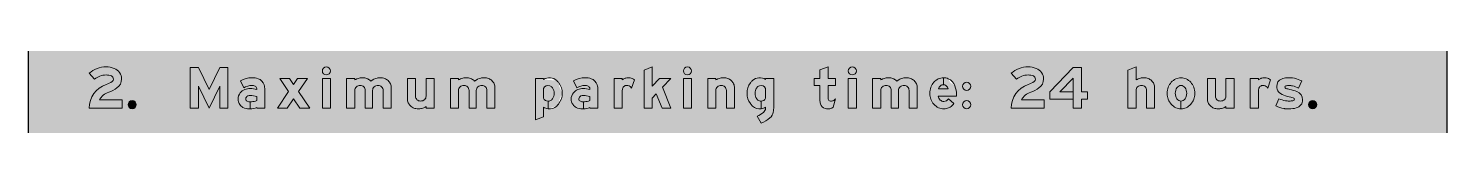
# Model space of a CAD drawing. Header units: millimetres. Extents: x 1969 to 2074, y 2991 to 3097.
# Drawn here: x 1969 to 2074, y 3047.3 to 3052.3 of the extents above; entities that cross this region are included whole.
import ezdxf

# ---------------------------------------------------------------- set-up
doc = ezdxf.new("R2010")
doc.units = ezdxf.units.MM
doc.layers.add('DIM', color=1, linetype='Continuous')
doc.layers.add('L18', color=4, linetype='Continuous')
doc.layers.add('GSCOLORFILL', color=7, linetype='Continuous', lineweight=0)
doc.layers.add('GSOUTLINE', color=7, linetype='Continuous', lineweight=0)
doc.layers.get('GSOUTLINE').off()

# ---------------------------------------------------------------- blocks, each defined once
blk = doc.blocks.new('*U400')
at = {"layer": 'GSCOLORFILL', "true_color": 0xf5f5f5, "transparency": 33554687}
blk.add_hatch(color=7, dxfattribs=at).paths.add_polyline_path([(-950, -1000), (950, -1000, 0.414214), (1050, -900), (1050, 900, 0.414214), (950, 1000), (-950, 1000, 0.414214), (-1050, 900), (-1050, -900, 0.414214)])
at = {"layer": 'GSCOLORFILL', "color": 7, "linetype": 'Continuous', "true_color": 0xf5f5f5, "transparency": 33554687}
blk.add_lwpolyline([(-950, -1000), (950, -1000, 0.414214), (1050, -900), (1050, 900, 0.414214), (950, 1000), (-950, 1000, 0.414214), (-1050, 900), (-1050, -900, 0.414214), (-950, -1000)], format="xyb", close=True, dxfattribs=at).dxf.unprotected_set("ltscale", 0)
blk.add_lwpolyline([(-950, -1000), (950, -1000, 0.414214), (1050, -900), (1050, 900, 0.414214), (950, 1000), (-950, 1000, 0.414214), (-1050, 900), (-1050, -900, 0.414214), (-950, -1000)], format="xyb", close=True, dxfattribs=at).dxf.unprotected_set("ltscale", 0)
blk = doc.blocks.new('*U211')
at = {"layer": 'GSCOLORFILL'}
h = blk.add_hatch(color=0, dxfattribs=at)
edge = h.paths.add_edge_path()
edge.add_arc((103.5, 143.5), 56.2, 0, 68.96724)
edge.add_arc((83.1, 90.3), 113.2, 68.96724, 90)
edge.add_arc((83.1, 75.6), 127.9, 90, 130.49687)
edge.add_line((0, 172.9), (26, 142.4))
edge.add_arc((83.1, 75.6), 87.9, 90, 130.49687, ccw=False)
edge.add_arc((83.1, 90.3), 73.2, 68.96724, 90, ccw=False)
edge.add_arc((103.5, 143.5), 16.2, 0, 68.96724, ccw=False)
edge.add_arc((105.4, 143.5), 14.4, 305.72081, 360, ccw=False)
edge.add_arc((46.1, 225.9), 115.8, 288.70553, 305.72081, ccw=False)
edge.add_arc((122.6, 0), 122.6, 108.70553, 180)
edge.add_line((0, 0), (162, 0))
edge.add_line((162, 0), (162, 40))
edge.add_line((162, 40), (50.3, 40))
edge.add_arc((122.6, 0), 82.6, 108.70553, 151.04452, ccw=False)
edge.add_arc((46.1, 225.9), 155.8, 288.70553, 305.72081)
edge.add_arc((105.4, 143.5), 54.4, 305.72081, 360)
at = {"layer": 'GSCOLORFILL', "color": 0}
blk.add_lwpolyline([(159.8, 143.5, 0.310352), (123.7, 196, 0.092031), (83.1, 203.5, 0.178563), (0, 172.9), (26, 142.4, -0.178563), (83.1, 163.5, -0.092031), (109.4, 158.6, -0.310352), (119.8, 143.5, -0.241368), (113.8, 131.8, -0.07438), (83.3, 116.1, 0.32152), (0, 0), (162, 0), (162, 40), (50.3, 40, -0.186869), (96.1, 78.3, 0.07438), (137.1, 99.3, 0.241368)], format="xyb", close=True, dxfattribs=at)
blk = doc.blocks.new('*U212')
at = {"layer": 'GSCOLORFILL', "linetype": 'Continuous'}
blk.add_hatch(color=0, dxfattribs=at).paths.add_polyline_path([(40, 16.5, 1), (0, 16.5, 1)])
at = {"layer": 'GSCOLORFILL', "color": 0}
blk.add_circle((20, 16.5), 20, dxfattribs=at)
blk = doc.blocks.new('*U210')
at = {"layer": 'GSOUTLINE', "color": 28, "true_color": 0x0a0a0a, "xscale": 0.3, "yscale": 0.3, "zscale": 0.3}
for name, p in [('*U211', (0, 0)), ('*U212', (57.6, 0))]:
    blk.add_blockref(name, p, dxfattribs=at)
blk = doc.blocks.new('*U214')
at = {"layer": 'GSCOLORFILL', "linetype": 'Continuous'}
blk.add_hatch(color=0, dxfattribs=at).paths.add_polyline_path([(0, 0), (40, 0), (40, 108.7), (93, 0), (146, 108.7), (146, 0), (186, 0), (186, 200), (146, 200), (93, 91.3), (40, 200), (0, 200)])
at = {"layer": 'GSCOLORFILL', "color": 0}
blk.add_lwpolyline([(146, 108.7), (146, 0), (186, 0), (186, 200), (146, 200), (93, 91.3), (40, 200), (0, 200), (0, 0), (40, 0), (40, 108.7), (93, 0)], close=True, dxfattribs=at)
blk = doc.blocks.new('*U215')
at = {"layer": 'GSCOLORFILL', "linetype": 'Continuous'}
blk.add_hatch(color=0, dxfattribs=at).paths.add_polyline_path([(92, 95.4), (92, 91.8, 0.081005), (59.9, 97, 0.101474), (32.9, 91.5, 0.119728), (11.2, 75.3, 0.175485), (0, 44.5, 0.162186), (9.2, 16.9, 0.099624), (24.2, 3.4, 0.117828), (55.4, -4, 0.012592), (60.5, -3.9), (60.5, 30.4, -0.096439), (45.5, 33.4, -0.305569), (38, 44.5, -0.010003), (38, 45.2, -0.28816), (48.2, 60.1, -0.111813), (60.8, 62.5, -0.081373), (92, 56.3), (92, 36.9, -0.072039), (66.2, 30.9, -0.035682), (60.5, 30.4), (60.5, -3.9, 0.079312), (92, 2.8), (92, 0), (132, 0), (132, 90.2, 0.071315), (128.5, 115, 0.247093), (99.3, 145.1, 0.07943), (68.8, 150, 0.130157), (12, 135), (28.1, 100.3, -0.140793), (68.8, 112, -0.127608), (83.7, 108.9, -0.284946)])
at = {"layer": 'GSCOLORFILL', "color": 0}
blk.add_lwpolyline([(55.4, -4, 0.012592), (60.5, -3.9), (60.5, 30.4, -0.096439), (45.5, 33.4, -0.305569), (38, 44.5, -0.010003), (38, 45.2, -0.28816), (48.2, 60.1, -0.108492), (60.4, 62.5, -0.082345), (92, 56.3), (92, 36.9, -0.072039), (66.2, 30.9, -0.035682), (60.5, 30.4), (60.5, -3.9, 0.079312), (92, 2.8), (92, 0), (132, 0), (132, 90.2, 0.071315), (128.5, 115, 0.247093), (99.3, 145.1, 0.07943), (68.8, 150, 0.130157), (12, 135), (28.1, 100.3, -0.140793), (68.8, 112, -0.127608), (83.7, 108.9, -0.284946), (92, 95.4), (92, 91.8, 0.081005), (59.9, 97, 0.101474), (32.9, 91.5, 0.119728), (11.2, 75.3, 0.175485), (0, 44.5, 0.162186), (9.2, 16.9, 0.099624), (24.2, 3.4, 0.117828)], format="xyb", close=True, dxfattribs=at)
blk = doc.blocks.new('*U216')
at = {"layer": 'GSCOLORFILL', "linetype": 'Continuous'}
blk.add_hatch(color=0, dxfattribs=at).paths.add_polyline_path([(148.5, 146), (100, 146), (80, 116.8), (60, 146), (11.5, 146), (55.8, 81.4), (0, 0), (48.5, 0), (80, 46), (111.5, 0), (160, 0), (104.2, 81.4)])
at = {"layer": 'GSCOLORFILL', "color": 0}
blk.add_lwpolyline([(148.5, 146), (100, 146), (80, 116.8), (60, 146), (11.5, 146), (55.8, 81.4), (0, 0), (48.5, 0), (80, 46), (111.5, 0), (160, 0), (104.2, 81.4)], close=True, dxfattribs=at)
blk = doc.blocks.new('*U217')
at = {"layer": 'GSCOLORFILL', "linetype": 'Continuous'}
h = blk.add_hatch(color=0, dxfattribs=at)
edge = h.paths.add_edge_path()
edge.add_arc((20, 183.5), 20, 0, 360)
h.paths.add_polyline_path([(0, 0), (40, 0), (40, 146), (0, 146)])
at = {"layer": 'GSCOLORFILL', "color": 0}
blk.add_lwpolyline([(0, 0), (40, 0), (40, 146), (0, 146)], close=True, dxfattribs=at)
blk.add_circle((20, 183.5), 20, dxfattribs=at)
blk = doc.blocks.new('*U218')
at = {"layer": 'GSCOLORFILL', "linetype": 'Continuous'}
h = blk.add_hatch(color=0, dxfattribs=at)
edge = h.paths.add_edge_path()
edge.add_arc((155.7, 87), 24.5, 45.8298, 68.08083, ccw=False)
edge.add_arc((156.1, 87.4), 23.9, 23.09285, 45.8298, ccw=False)
edge.add_arc((156.8, 87.7), 23.2, 0, 23.09285, ccw=False)
edge.add_line((180, 87.7), (180, 0))
edge.add_line((180, 0), (220, 0))
edge.add_line((220, 0), (220, 100.9))
edge.add_arc((174.1, 100.9), 45.9, 0, 23.93172)
edge.add_arc((170.8, 99.4), 49.5, 23.93172, 46.97501)
edge.add_arc((168.7, 97.2), 52.6, 46.97501, 68.86358)
edge.add_arc((167.4, 93.7), 56.3, 68.86358, 90)
edge.add_arc((167.4, 70), 80, 90, 102.60428)
edge.add_arc((166.7, 78), 72, 103.46954, 130.82068)
edge.add_arc((82.8, 99.4), 49.5, 41.97495, 46.97501)
edge.add_arc((80.7, 97.2), 52.6, 46.97501, 68.86358)
edge.add_arc((79.4, 93.7), 56.3, 68.86358, 90)
edge.add_arc((79.4, 70), 80, 90, 102.60428)
edge.add_arc((78.7, 78), 72, 103.46954, 122.49426)
edge.add_line((40, 138.8), (40, 146))
edge.add_line((40, 146), (0, 146))
edge.add_line((0, 146), (0, 0))
edge.add_line((0, 0), (40, 0))
edge.add_line((40, 0), (40, 87.7))
edge.add_arc((60.8, 87.7), 20.8, 154.52827, 180, ccw=False)
edge.add_arc((64, 86.2), 24.4, 131.00763, 154.52827, ccw=False)
edge.add_arc((66.1, 83.8), 27.5, 109.80736, 131.00763, ccw=False)
edge.add_arc((67.4, 80.1), 31.5, 90, 109.80736, ccw=False)
edge.add_arc((67.4, 86.3), 25.3, 68.08083, 90, ccw=False)
edge.add_arc((67.7, 87), 24.5, 45.8298, 68.08083, ccw=False)
edge.add_arc((68.1, 87.4), 23.9, 23.09285, 45.8298, ccw=False)
edge.add_arc((68.8, 87.7), 23.2, 0, 23.09285, ccw=False)
edge.add_line((92, 87.7), (92, 0))
edge.add_line((92, 0), (128, 0))
edge.add_line((128, 0), (128, 87.7))
edge.add_arc((148.8, 87.7), 20.8, 154.52827, 180, ccw=False)
edge.add_arc((152, 86.2), 24.4, 131.00763, 154.52827, ccw=False)
edge.add_arc((154.1, 83.8), 27.5, 109.80736, 131.00763, ccw=False)
edge.add_arc((155.4, 80.1), 31.5, 90, 109.80736, ccw=False)
edge.add_arc((155.4, 86.3), 25.3, 68.08083, 90, ccw=False)
at = {"layer": 'GSCOLORFILL', "color": 0}
blk.add_lwpolyline([(164.9, 109.8, -0.097395), (172.8, 104.6, -0.099535), (178.1, 96.8, -0.101104), (180, 87.7), (180, 0), (220, 0), (220, 100.9, 0.104803), (216.1, 119.5, 0.100886), (204.6, 135.6, 0.095798), (187.7, 146.2, 0.092487), (167.4, 150, 0.055052), (149.9, 148.1, 0.119912), (119.6, 132.5, 0.02182), (116.6, 135.6, 0.095798), (99.7, 146.2, 0.092487), (79.4, 150, 0.055052), (61.9, 148.1, 0.083202), (40, 138.8), (40, 146), (0, 146), (0, 0), (40, 0), (40, 87.7, -0.111601), (42, 96.7, -0.10299), (48, 104.6, -0.092768), (56.8, 109.7, -0.086642), (67.4, 111.6, -0.095933), (76.9, 109.8, -0.097395), (84.8, 104.6, -0.099535), (90.1, 96.8, -0.101104), (92, 87.7), (92, 0), (128, 0), (128, 87.7, -0.111601), (130, 96.7, -0.10299), (136, 104.6, -0.092768), (144.8, 109.7, -0.086642), (155.4, 111.6, -0.095933)], format="xyb", close=True, dxfattribs=at)
blk = doc.blocks.new('*U219')
at = {"layer": 'GSCOLORFILL', "linetype": 'Continuous'}
h = blk.add_hatch(color=0, dxfattribs=at)
edge = h.paths.add_edge_path()
edge.add_line((40, 146), (0, 146))
edge.add_line((0, 146), (0, 45.1))
edge.add_arc((45.9, 45.1), 45.9, 180, 203.93172)
edge.add_arc((49.2, 46.6), 49.5, 203.93172, 226.97501)
edge.add_arc((51.3, 48.8), 52.6, 226.97501, 248.86358)
edge.add_arc((52.6, 52.3), 56.3, 248.86358, 270)
edge.add_arc((52.6, 76), 80, 270, 282.60428)
edge.add_arc((53.3, 68), 72, 283.46954, 302.49426)
edge.add_line((92, 7.2), (92, 0))
edge.add_line((92, 0), (132, 0))
edge.add_line((132, 0), (132, 146))
edge.add_line((132, 146), (92, 146))
edge.add_line((92, 146), (92, 58.3))
edge.add_arc((71.2, 58.3), 20.8, 334.52827, 360, ccw=False)
edge.add_arc((68, 59.8), 24.4, 311.00763, 334.52827, ccw=False)
edge.add_arc((65.9, 62.2), 27.5, 289.80736, 311.00763, ccw=False)
edge.add_arc((64.6, 65.9), 31.5, 270, 289.80736, ccw=False)
edge.add_arc((64.6, 59.7), 25.3, 248.08083, 270, ccw=False)
edge.add_arc((64.3, 59), 24.5, 225.8298, 248.08083, ccw=False)
edge.add_arc((63.9, 58.6), 23.9, 203.09285, 225.8298, ccw=False)
edge.add_arc((63.2, 58.3), 23.2, 180, 203.09285, ccw=False)
edge.add_line((40, 58.3), (40, 146))
at = {"layer": 'GSCOLORFILL', "color": 0}
blk.add_lwpolyline([(40, 146), (0, 146), (0, 45.1, 0.104803), (3.9, 26.5, 0.100886), (15.4, 10.4, 0.095798), (32.3, -0.2, 0.092487), (52.6, -4, 0.055052), (70.1, -2.1, 0.083202), (92, 7.2), (92, 0), (132, 0), (132, 146), (92, 146), (92, 58.3, -0.111601), (90, 49.3, -0.10299), (84, 41.4, -0.092768), (75.2, 36.3, -0.086642), (64.6, 34.4, -0.095933), (55.1, 36.2, -0.097395), (47.2, 41.4, -0.099535), (41.9, 49.2, -0.101104), (40, 58.3)], format="xyb", close=True, dxfattribs=at)
blk = doc.blocks.new('*U220')
at = {"layer": 'GSCOLORFILL', "linetype": 'Continuous'}
h = blk.add_hatch(color=0, dxfattribs=at)
edge = h.paths.add_edge_path()
edge.add_arc((155.7, 87), 24.5, 45.8298, 68.08083, ccw=False)
edge.add_arc((156.1, 87.4), 23.9, 23.09285, 45.8298, ccw=False)
edge.add_arc((156.8, 87.7), 23.2, 0, 23.09285, ccw=False)
edge.add_line((180, 87.7), (180, 0))
edge.add_line((180, 0), (220, 0))
edge.add_line((220, 0), (220, 100.9))
edge.add_arc((174.1, 100.9), 45.9, 0, 23.93172)
edge.add_arc((170.8, 99.4), 49.5, 23.93172, 46.97501)
edge.add_arc((168.7, 97.2), 52.6, 46.97501, 68.86358)
edge.add_arc((167.4, 93.7), 56.3, 68.86358, 90)
edge.add_arc((167.4, 70), 80, 90, 102.60428)
edge.add_arc((166.7, 78), 72, 103.46954, 130.82068)
edge.add_arc((82.8, 99.4), 49.5, 41.97495, 46.97501)
edge.add_arc((80.7, 97.2), 52.6, 46.97501, 68.86358)
edge.add_arc((79.4, 93.7), 56.3, 68.86358, 90)
edge.add_arc((79.4, 70), 80, 90, 102.60428)
edge.add_arc((78.7, 78), 72, 103.46954, 122.49426)
edge.add_line((40, 138.8), (40, 146))
edge.add_line((40, 146), (0, 146))
edge.add_line((0, 146), (0, 0))
edge.add_line((0, 0), (40, 0))
edge.add_line((40, 0), (40, 87.7))
edge.add_arc((60.8, 87.7), 20.8, 154.52827, 180, ccw=False)
edge.add_arc((64, 86.2), 24.4, 131.00763, 154.52827, ccw=False)
edge.add_arc((66.1, 83.8), 27.5, 109.80736, 131.00763, ccw=False)
edge.add_arc((67.4, 80.1), 31.5, 90, 109.80736, ccw=False)
edge.add_arc((67.4, 86.3), 25.3, 68.08083, 90, ccw=False)
edge.add_arc((67.7, 87), 24.5, 45.8298, 68.08083, ccw=False)
edge.add_arc((68.1, 87.4), 23.9, 23.09285, 45.8298, ccw=False)
edge.add_arc((68.8, 87.7), 23.2, 0, 23.09285, ccw=False)
edge.add_line((92, 87.7), (92, 0))
edge.add_line((92, 0), (128, 0))
edge.add_line((128, 0), (128, 87.7))
edge.add_arc((148.8, 87.7), 20.8, 154.52827, 180, ccw=False)
edge.add_arc((152, 86.2), 24.4, 131.00763, 154.52827, ccw=False)
edge.add_arc((154.1, 83.8), 27.5, 109.80736, 131.00763, ccw=False)
edge.add_arc((155.4, 80.1), 31.5, 90, 109.80736, ccw=False)
edge.add_arc((155.4, 86.3), 25.3, 68.08083, 90, ccw=False)
at = {"layer": 'GSCOLORFILL', "color": 0}
blk.add_lwpolyline([(164.9, 109.8, -0.097395), (172.8, 104.6, -0.099535), (178.1, 96.8, -0.101104), (180, 87.7), (180, 0), (220, 0), (220, 100.9, 0.104803), (216.1, 119.5, 0.100886), (204.6, 135.6, 0.095798), (187.7, 146.2, 0.092487), (167.4, 150, 0.055052), (149.9, 148.1, 0.119912), (119.6, 132.5, 0.02182), (116.6, 135.6, 0.095798), (99.7, 146.2, 0.092487), (79.4, 150, 0.055052), (61.9, 148.1, 0.083202), (40, 138.8), (40, 146), (0, 146), (0, 0), (40, 0), (40, 87.7, -0.111601), (42, 96.7, -0.10299), (48, 104.6, -0.092768), (56.8, 109.7, -0.086642), (67.4, 111.6, -0.095933), (76.9, 109.8, -0.097395), (84.8, 104.6, -0.099535), (90.1, 96.8, -0.101104), (92, 87.7), (92, 0), (128, 0), (128, 87.7, -0.111601), (130, 96.7, -0.10299), (136, 104.6, -0.092768), (144.8, 109.7, -0.086642), (155.4, 111.6, -0.095933)], format="xyb", close=True, dxfattribs=at)
blk = doc.blocks.new('*U222')
at = {"layer": 'GSCOLORFILL', "linetype": 'Continuous'}
h = blk.add_hatch(color=0, dxfattribs=at)
edge = h.paths.add_edge_path()
edge.add_arc((45.8, 74.3), 46.2, 358.35381, 393.8535)
edge.add_arc((60.9, 84.5), 28, 33.8535, 69.13243)
edge.add_arc((62.3, 88.2), 24, 69.13243, 158.56804)
edge.add_line((40, 97), (40, 49))
edge.add_arc((62.3, 57.8), 24, 201.43196, 270)
edge.add_line((62.3, 33.8), (62.3, -3.6))
edge.add_arc((69, 48.4), 52.4, 236.36779, 262.69068, ccw=False)
edge.add_line((40, 4.8), (40, -42.8))
edge.add_line((40, -42.8), (0, -57.5))
edge.add_line((0, -57.5), (0, 146))
edge.add_line((0, 146), (40, 146))
edge.add_line((40, 146), (40, 141.2))
edge.add_arc((69, 97.6), 52.4, 46.93633, 123.63221, ccw=False)
edge.add_arc((63.7, 87.6), 63.4, 35.41078, 49.62347, ccw=False)
edge.add_arc((44.5, 73), 87.5, 0, 35.93121, ccw=False)
edge.add_arc((44.5, 73), 87.5, -35.93121, 0, ccw=False)
edge.add_arc((63.7, 58.4), 63.4, 310.37653, 324.58922, ccw=False)
edge.add_arc((69, 48.4), 52.4, 262.70171, 313.06367, ccw=False)
edge.add_line((62.4, -3.6), (62.4, 33.8))
edge.add_arc((62.3, 57.8), 24, 270.02387, 290.86757)
edge.add_arc((60.9, 61.5), 28, 290.86757, 326.1465)
edge.add_arc((45.8, 71.7), 46.2, 326.1465, 361.64619)
at = {"layer": 'GSCOLORFILL', "color": 0}
blk.add_lwpolyline([(92, 73, 0.156147), (84.2, 100.1, 0.155161), (70.9, 110.6, 0.411331), (40, 97), (40, 49, 0.308443), (62.3, 33.8), (62.3, -3.6, -0.115363), (40, 4.8), (40, -42.8), (0, -57.5), (0, 146), (40, 146), (40, 141.2, -0.347728), (104.8, 135.9, -0.062094), (115.4, 124.3, -0.158077), (132, 73, -0.158077), (115.4, 21.7, -0.062094), (104.8, 10.1, -0.223352), (62.4, -3.6), (62.4, 33.8, 0.091199), (70.9, 35.4, 0.155161), (84.2, 45.9, 0.156147)], format="xyb", close=True, dxfattribs=at)
blk = doc.blocks.new('*U223')
at = {"layer": 'GSCOLORFILL', "linetype": 'Continuous'}
blk.add_hatch(color=0, dxfattribs=at).paths.add_polyline_path([(92, 95.4), (92, 91.8, 0.081005), (59.9, 97, 0.101474), (32.9, 91.5, 0.119728), (11.2, 75.3, 0.175485), (0, 44.5, 0.162186), (9.2, 16.9, 0.099624), (24.2, 3.4, 0.117828), (55.4, -4, 0.012592), (60.5, -3.9), (60.5, 30.4, -0.096439), (45.5, 33.4, -0.305569), (38, 44.5, -0.010003), (38, 45.2, -0.28816), (48.2, 60.1, -0.111813), (60.8, 62.5, -0.081373), (92, 56.3), (92, 36.9, -0.072039), (66.2, 30.9, -0.035682), (60.5, 30.4), (60.5, -3.9, 0.079312), (92, 2.8), (92, 0), (132, 0), (132, 90.2, 0.071315), (128.5, 115, 0.247093), (99.3, 145.1, 0.07943), (68.8, 150, 0.130157), (12, 135), (28.1, 100.3, -0.140793), (68.8, 112, -0.127608), (83.7, 108.9, -0.284946)])
at = {"layer": 'GSCOLORFILL', "color": 0}
blk.add_lwpolyline([(55.4, -4, 0.012592), (60.5, -3.9), (60.5, 30.4, -0.096439), (45.5, 33.4, -0.305569), (38, 44.5, -0.010003), (38, 45.2, -0.28816), (48.2, 60.1, -0.108492), (60.4, 62.5, -0.082345), (92, 56.3), (92, 36.9, -0.072039), (66.2, 30.9, -0.035682), (60.5, 30.4), (60.5, -3.9, 0.079312), (92, 2.8), (92, 0), (132, 0), (132, 90.2, 0.071315), (128.5, 115, 0.247093), (99.3, 145.1, 0.07943), (68.8, 150, 0.130157), (12, 135), (28.1, 100.3, -0.140793), (68.8, 112, -0.127608), (83.7, 108.9, -0.284946), (92, 95.4), (92, 91.8, 0.081005), (59.9, 97, 0.101474), (32.9, 91.5, 0.119728), (11.2, 75.3, 0.175485), (0, 44.5, 0.162186), (9.2, 16.9, 0.099624), (24.2, 3.4, 0.117828)], format="xyb", close=True, dxfattribs=at)
blk = doc.blocks.new('*U224')
at = {"layer": 'GSCOLORFILL', "linetype": 'Continuous'}
h = blk.add_hatch(color=0, dxfattribs=at)
edge = h.paths.add_edge_path()
edge.add_arc((62.3, 79.7), 32, 79.18247, 93.85563)
edge.add_arc((61.6, 90.3), 21.4, 93.85563, 106.83663)
edge.add_arc((61.2, 91.6), 20, 106.83663, 158.11917)
edge.add_arc((71.7, 87.4), 31.2, 158.11917, 173.08369)
edge.add_arc((124.8, 80.6), 84.8, 172.84729, 179.93563)
edge.add_line((40, 80.7), (40, 0))
edge.add_line((40, 0), (0, 0))
edge.add_line((0, 0), (0, 146))
edge.add_line((0, 146), (40, 146))
edge.add_line((40, 146), (40, 139.5))
edge.add_arc((80.2, 86.2), 66.8, 115.41999, 127.02622, ccw=False)
edge.add_arc((64.4, 119.4), 30, 103.83237, 115.41999, ccw=False)
edge.add_arc((69.6, 98.5), 51.5, 79.69149, 103.83237, ccw=False)
edge.add_arc((70.7, 104.9), 45, 64.95508, 79.69149, ccw=False)
edge.add_arc((66.1, 95.1), 55.9, 52.66944, 64.95508, ccw=False)
edge.add_line((100, 139.5), (86.4, 98.8))
edge.add_arc((63.2, 84.1), 27.5, 32.32746, 79.18247)
at = {"layer": 'GSCOLORFILL', "color": 0}
blk.add_lwpolyline([(68.4, 111.1, 0.064111), (60.2, 111.6, 0.056701), (55.4, 110.7, 0.227573), (42.7, 99.1, 0.065388), (40.7, 91.2, 0.030939), (40, 80.7), (40, 0), (0, 0), (0, 146), (40, 146), (40, 139.5, -0.050685), (51.5, 146.5, -0.050604), (57.2, 148.5, -0.105726), (78.8, 149.2, -0.064388), (89.8, 145.7, -0.053658), (100, 139.5), (86.4, 98.8, 0.20734)], format="xyb", close=True, dxfattribs=at)
blk = doc.blocks.new('*U225')
at = {"layer": 'GSCOLORFILL', "linetype": 'Continuous'}
blk.add_hatch(color=0, dxfattribs=at).paths.add_polyline_path([(90.7, 102.6), (132, 146), (76.8, 146), (40, 107.4), (40, 203.5), (0, 188.1), (0, 0), (40, 0), (40, 49.4), (60.4, 70.8), (88.9, 0), (132, 0)])
at = {"layer": 'GSCOLORFILL', "color": 0}
blk.add_lwpolyline([(90.7, 102.6), (132, 146), (76.8, 146), (40, 107.4), (40, 203.5), (0, 188.1), (0, 0), (40, 0), (40, 49.4), (60.4, 70.8), (88.9, 0), (132, 0)], close=True, dxfattribs=at)
blk = doc.blocks.new('*U226')
at = {"layer": 'GSCOLORFILL', "linetype": 'Continuous'}
h = blk.add_hatch(color=0, dxfattribs=at)
edge = h.paths.add_edge_path()
edge.add_arc((20, 183.5), 20, 0, 360)
h.paths.add_polyline_path([(0, 0), (40, 0), (40, 146), (0, 146)])
at = {"layer": 'GSCOLORFILL', "color": 0}
blk.add_lwpolyline([(0, 0), (40, 0), (40, 146), (0, 146)], close=True, dxfattribs=at)
blk.add_circle((20, 183.5), 20, dxfattribs=at)
blk = doc.blocks.new('*U227')
at = {"layer": 'GSCOLORFILL', "linetype": 'Continuous'}
h = blk.add_hatch(color=0, dxfattribs=at)
edge = h.paths.add_edge_path()
edge.add_line((92, 0), (132, 0))
edge.add_line((132, 0), (132, 100.9))
edge.add_arc((86.1, 100.9), 45.9, 0, 23.93172)
edge.add_arc((82.8, 99.4), 49.5, 23.93172, 46.97501)
edge.add_arc((80.7, 97.2), 52.6, 46.97501, 68.86358)
edge.add_arc((79.4, 93.7), 56.3, 68.86358, 90)
edge.add_arc((79.4, 70), 80, 90, 102.60428)
edge.add_arc((78.7, 78), 72, 103.46954, 122.49426)
edge.add_line((40, 138.8), (40, 146))
edge.add_line((40, 146), (0, 146))
edge.add_line((0, 146), (0, 0))
edge.add_line((0, 0), (40, 0))
edge.add_line((40, 0), (40, 87.7))
edge.add_arc((60.8, 87.7), 20.8, 154.52827, 180, ccw=False)
edge.add_arc((64, 86.2), 24.4, 131.00763, 154.52827, ccw=False)
edge.add_arc((66.1, 83.8), 27.5, 109.80736, 131.00763, ccw=False)
edge.add_arc((67.4, 80.1), 31.5, 90, 109.80736, ccw=False)
edge.add_arc((67.4, 86.3), 25.3, 68.08083, 90, ccw=False)
edge.add_arc((67.7, 87), 24.5, 45.8298, 68.08083, ccw=False)
edge.add_arc((68.1, 87.4), 23.9, 23.09285, 45.8298, ccw=False)
edge.add_arc((68.8, 87.7), 23.2, 0, 23.09285, ccw=False)
edge.add_line((92, 87.7), (92, 0))
at = {"layer": 'GSCOLORFILL', "color": 0}
blk.add_lwpolyline([(92, 0), (132, 0), (132, 100.9, 0.104803), (128.1, 119.5, 0.100886), (116.6, 135.6, 0.095798), (99.7, 146.2, 0.092487), (79.4, 150, 0.055052), (61.9, 148.1, 0.083202), (40, 138.8), (40, 146), (0, 146), (0, 0), (40, 0), (40, 87.7, -0.111601), (42, 96.7, -0.10299), (48, 104.6, -0.092768), (56.8, 109.7, -0.086642), (67.4, 111.6, -0.095933), (76.9, 109.8, -0.097395), (84.8, 104.6, -0.099535), (90.1, 96.8, -0.101104), (92, 87.7)], format="xyb", close=True, dxfattribs=at)
blk = doc.blocks.new('*U228')
at = {"layer": 'GSCOLORFILL', "linetype": 'Continuous'}
h = blk.add_hatch(color=0, dxfattribs=at)
edge = h.paths.add_edge_path()
edge.add_line((92, 97), (92, 49))
edge.add_arc((69.7, 57.8), 24, 270.02387, 338.56804, ccw=False)
edge.add_line((69.7, 33.8), (69.7, -3.6))
edge.add_arc((63, 48.4), 52.4, 277.32035, 303.63221)
edge.add_line((92, 4.8), (92, -0.6))
edge.add_arc((61.6, 2.1), 30.5, 308.93099, 354.92404, ccw=False)
edge.add_arc((-13.7, 95.3), 150.4, 295.31901, 308.93099, ccw=False)
edge.add_line((50.6, -40.6), (69.5, -75))
edge.add_arc((10.2, 71.6), 158.1, 292.02081, 310.50401)
edge.add_arc((80.5, -10.6), 50, 310.50401, 348.77046)
edge.add_arc((2, 5), 130, 348.77046, 360)
edge.add_line((132, 5), (132, 146))
edge.add_line((132, 146), (92, 146))
edge.add_line((92, 146), (92, 141.2))
edge.add_arc((63, 97.6), 52.4, 56.36779, 133.06367)
edge.add_arc((68.3, 87.6), 63.4, 130.37653, 144.58922)
edge.add_arc((87.5, 73), 87.5, 144.06879, 180)
edge.add_arc((87.5, 73), 87.5, 180, 215.93121)
edge.add_arc((68.3, 58.4), 63.4, 215.41078, 229.62347)
edge.add_arc((63, 48.4), 52.4, 226.93633, 277.30932)
edge.add_line((69.7, -3.6), (69.7, 33.8))
edge.add_arc((69.7, 57.8), 24, 249.13243, 270, ccw=False)
edge.add_arc((71.1, 61.5), 28, 213.8535, 249.13243, ccw=False)
edge.add_arc((86.2, 71.7), 46.2, 178.35381, 213.8535, ccw=False)
edge.add_arc((86.2, 74.3), 46.2, 146.1465, 181.64619, ccw=False)
edge.add_arc((71.1, 84.5), 28, 110.86757, 146.1465, ccw=False)
edge.add_arc((69.7, 88.2), 24, 21.43196, 110.86757, ccw=False)
at = {"layer": 'GSCOLORFILL', "color": 0}
blk.add_lwpolyline([(92, 97), (92, 49, -0.308329), (69.7, 33.8), (69.7, -3.6, 0.115314), (92, 4.8), (92, -0.6, -0.203421), (80.8, -21.7, -0.059463), (50.6, -40.6), (69.5, -75, 0.080823), (112.9, -48.6, 0.168538), (129.5, -20.4, 0.049037), (132, 5), (132, 146), (92, 146), (92, 141.2, 0.347728), (27.2, 135.9, 0.062094), (16.6, 124.3, 0.158077), (0, 73, 0.158077), (16.6, 21.7, 0.062094), (27.2, 10.1, 0.223403), (69.7, -3.6), (69.7, 33.8, -0.091304), (61.1, 35.4, -0.155161), (47.8, 45.9, -0.156147), (40, 73, -0.156147), (47.8, 100.1, -0.155161), (61.1, 110.6, -0.411331)], format="xyb", close=True, dxfattribs=at)
blk = doc.blocks.new('*U230')
at = {"layer": 'GSCOLORFILL', "linetype": 'Continuous'}
h = blk.add_hatch(color=0, dxfattribs=at)
edge = h.paths.add_edge_path()
edge.add_line((68, 53), (68, 111.5))
edge.add_line((68, 111.5), (104, 111.5))
edge.add_line((104, 111.5), (104, 146))
edge.add_line((104, 146), (68, 146))
edge.add_line((68, 146), (68, 203.5))
edge.add_line((68, 203.5), (28, 188.3))
edge.add_line((28, 188.3), (28, 146))
edge.add_line((28, 146), (0, 146))
edge.add_line((0, 146), (0, 111.5))
edge.add_line((0, 111.5), (28, 111.5))
edge.add_line((28, 111.5), (28, 40.9))
edge.add_arc((105.6, 40.9), 77.6, 180, 194.89129)
edge.add_arc((62, 29.3), 32.5, 194.89129, 254.41175)
edge.add_arc((68, 50.8), 54.8, 254.41175, 270)
edge.add_arc((68, 74.9), 78.9, 270, 273.67504)
edge.add_arc((71, 28.6), 32.5, 273.67504, 286.39591)
edge.add_arc((66.7, 43.1), 47.6, 286.39591, 304.21998)
edge.add_line((93.5, 3.7), (104, 45.1))
edge.add_arc((77.7, 64.8), 32.8, 305.21886, 323.28769, ccw=False)
edge.add_arc((88, 50.2), 15, 279.69267, 305.21886, ccw=False)
edge.add_arc((79.9, 97.7), 63.2, 270, 279.69267, ccw=False)
edge.add_arc((79.9, 46.5), 12, 227.95839, 270, ccw=False)
edge.add_arc((79.5, 46.1), 11.5, 189.74338, 227.95839, ccw=False)
edge.add_arc((318.4, 53), 250.4, 180, 182.01732, ccw=False)
at = {"layer": 'GSCOLORFILL', "color": 0}
blk.add_lwpolyline([(68, 53), (68, 111.5), (104, 111.5), (104, 146), (68, 146), (68, 203.5), (28, 188.3), (28, 146), (0, 146), (0, 111.5), (28, 111.5), (28, 40.9, 0.065067), (30.6, 21, 0.265708), (53.3, -2, 0.068122), (68, -4, 0.016037), (73.1, -3.8, 0.055562), (80.1, -2.6, 0.077929), (93.5, 3.7), (104, 45.1, -0.079004), (96.6, 37.9, -0.111842), (90.5, 35.4, -0.042318), (79.9, 34.5, -0.185527), (71.8, 37.6, -0.168307), (68.2, 44.2, -0.008802)], format="xyb", close=True, dxfattribs=at)
blk = doc.blocks.new('*U231')
at = {"layer": 'GSCOLORFILL', "linetype": 'Continuous'}
h = blk.add_hatch(color=0, dxfattribs=at)
edge = h.paths.add_edge_path()
edge.add_arc((20, 183.5), 20, 0, 360)
h.paths.add_polyline_path([(0, 0), (40, 0), (40, 146), (0, 146)])
at = {"layer": 'GSCOLORFILL', "color": 0}
blk.add_lwpolyline([(0, 0), (40, 0), (40, 146), (0, 146)], close=True, dxfattribs=at)
blk.add_circle((20, 183.5), 20, dxfattribs=at)
blk = doc.blocks.new('*U232')
at = {"layer": 'GSCOLORFILL', "linetype": 'Continuous'}
h = blk.add_hatch(color=0, dxfattribs=at)
edge = h.paths.add_edge_path()
edge.add_arc((155.7, 87), 24.5, 45.8298, 68.08083, ccw=False)
edge.add_arc((156.1, 87.4), 23.9, 23.09285, 45.8298, ccw=False)
edge.add_arc((156.8, 87.7), 23.2, 0, 23.09285, ccw=False)
edge.add_line((180, 87.7), (180, 0))
edge.add_line((180, 0), (220, 0))
edge.add_line((220, 0), (220, 100.9))
edge.add_arc((174.1, 100.9), 45.9, 0, 23.93172)
edge.add_arc((170.8, 99.4), 49.5, 23.93172, 46.97501)
edge.add_arc((168.7, 97.2), 52.6, 46.97501, 68.86358)
edge.add_arc((167.4, 93.7), 56.3, 68.86358, 90)
edge.add_arc((167.4, 70), 80, 90, 102.60428)
edge.add_arc((166.7, 78), 72, 103.46954, 130.82068)
edge.add_arc((82.8, 99.4), 49.5, 41.97495, 46.97501)
edge.add_arc((80.7, 97.2), 52.6, 46.97501, 68.86358)
edge.add_arc((79.4, 93.7), 56.3, 68.86358, 90)
edge.add_arc((79.4, 70), 80, 90, 102.60428)
edge.add_arc((78.7, 78), 72, 103.46954, 122.49426)
edge.add_line((40, 138.8), (40, 146))
edge.add_line((40, 146), (0, 146))
edge.add_line((0, 146), (0, 0))
edge.add_line((0, 0), (40, 0))
edge.add_line((40, 0), (40, 87.7))
edge.add_arc((60.8, 87.7), 20.8, 154.52827, 180, ccw=False)
edge.add_arc((64, 86.2), 24.4, 131.00763, 154.52827, ccw=False)
edge.add_arc((66.1, 83.8), 27.5, 109.80736, 131.00763, ccw=False)
edge.add_arc((67.4, 80.1), 31.5, 90, 109.80736, ccw=False)
edge.add_arc((67.4, 86.3), 25.3, 68.08083, 90, ccw=False)
edge.add_arc((67.7, 87), 24.5, 45.8298, 68.08083, ccw=False)
edge.add_arc((68.1, 87.4), 23.9, 23.09285, 45.8298, ccw=False)
edge.add_arc((68.8, 87.7), 23.2, 0, 23.09285, ccw=False)
edge.add_line((92, 87.7), (92, 0))
edge.add_line((92, 0), (128, 0))
edge.add_line((128, 0), (128, 87.7))
edge.add_arc((148.8, 87.7), 20.8, 154.52827, 180, ccw=False)
edge.add_arc((152, 86.2), 24.4, 131.00763, 154.52827, ccw=False)
edge.add_arc((154.1, 83.8), 27.5, 109.80736, 131.00763, ccw=False)
edge.add_arc((155.4, 80.1), 31.5, 90, 109.80736, ccw=False)
edge.add_arc((155.4, 86.3), 25.3, 68.08083, 90, ccw=False)
at = {"layer": 'GSCOLORFILL', "color": 0}
blk.add_lwpolyline([(164.9, 109.8, -0.097395), (172.8, 104.6, -0.099535), (178.1, 96.8, -0.101104), (180, 87.7), (180, 0), (220, 0), (220, 100.9, 0.104803), (216.1, 119.5, 0.100886), (204.6, 135.6, 0.095798), (187.7, 146.2, 0.092487), (167.4, 150, 0.055052), (149.9, 148.1, 0.119912), (119.6, 132.5, 0.02182), (116.6, 135.6, 0.095798), (99.7, 146.2, 0.092487), (79.4, 150, 0.055052), (61.9, 148.1, 0.083202), (40, 138.8), (40, 146), (0, 146), (0, 0), (40, 0), (40, 87.7, -0.111601), (42, 96.7, -0.10299), (48, 104.6, -0.092768), (56.8, 109.7, -0.086642), (67.4, 111.6, -0.095933), (76.9, 109.8, -0.097395), (84.8, 104.6, -0.099535), (90.1, 96.8, -0.101104), (92, 87.7), (92, 0), (128, 0), (128, 87.7, -0.111601), (130, 96.7, -0.10299), (136, 104.6, -0.092768), (144.8, 109.7, -0.086642), (155.4, 111.6, -0.095933)], format="xyb", close=True, dxfattribs=at)
blk = doc.blocks.new('*U233')
at = {"layer": 'GSCOLORFILL', "linetype": 'Continuous'}
h = blk.add_hatch(color=0, dxfattribs=at)
edge = h.paths.add_edge_path()
edge.add_arc((69.5, 58.9), 62.9, 245.35242, 270, ccw=False)
edge.add_arc((72.6, 65.7), 70.4, 222.07381, 245.35242, ccw=False)
edge.add_arc((77.5, 70.1), 77, 200.50212, 222.07381, ccw=False)
edge.add_arc((85.1, 73), 85.1, 180, 200.50212, ccw=False)
edge.add_arc((87.8, 73), 87.8, 160.06947, 180, ccw=False)
edge.add_arc((77.8, 76.6), 77.2, 138.80148, 160.06947, ccw=False)
edge.add_arc((71.5, 82.2), 68.8, 115.32243, 138.80148, ccw=False)
edge.add_arc((67.4, 90.8), 59.2, 90, 115.32243, ccw=False)
edge.add_line((67.4, 150), (67.4, 115.5))
edge.add_arc((67.4, 92.3), 23.2, 90, 129.2086)
edge.add_arc((73.1, 86.3), 31.4, 130.28685, 163.07772)
edge.add_line((43, 95.5), (90.4, 95.5))
edge.add_arc((52.7, 83.2), 39.6, 18.06555, 43.33061)
edge.add_arc((70.6, 100.1), 15, 43.33061, 74.23415)
edge.add_arc((67.4, 88.6), 26.9, 74.23415, 89.97869)
edge.add_line((67.4, 115.5), (67.4, 150))
edge.add_arc((67.4, 90.8), 59.2, 66.24132, 89.99033, ccw=False)
edge.add_arc((65.9, 88.4), 62, 19.99011, 65.84692, ccw=False)
edge.add_arc((2, 65.2), 130, 0, 19.99011, ccw=False)
edge.add_line((132, 65.2), (132, 59.5))
edge.add_line((132, 59.5), (40.7, 59.5))
edge.add_arc((79.2, 67.9), 39.4, 192.44669, 226.28929)
edge.add_arc((69.9, 58.4), 26, 226.54756, 269.23653)
edge.add_arc((67.6, 61), 28.7, 273.89293, 328.28379)
edge.add_line((92, 45.9), (119.4, 21.7))
edge.add_arc((60.7, 67.6), 74.5, 302.59103, 321.92285, ccw=False)
edge.add_arc((71.2, 51.2), 55, 282.47428, 302.59103, ccw=False)
edge.add_arc((69.5, 58.9), 62.9, 270, 282.47428, ccw=False)
at = {"layer": 'GSCOLORFILL', "color": 0}
blk.add_lwpolyline([(69.5, -4, -0.107962), (43.3, 1.7, -0.101923), (20.4, 18.6, -0.094403), (5.4, 43.2, -0.089697), (0, 73, -0.087183), (5.3, 102.9, -0.093066), (19.7, 127.4, -0.102807), (42.1, 144.3, -0.110942), (67.4, 150), (67.4, 115.5, 0.172769), (52.7, 110.3, 0.144062), (43, 95.5), (90.4, 95.5, 0.110688), (81.5, 110.3, 0.135665), (74.7, 114.5, 0.068807), (67.4, 115.5), (67.4, 150, -0.103997), (91.3, 145, -0.202802), (124.2, 109.6, -0.087445), (132, 65.2), (132, 59.5), (40.7, 59.5, 0.148749), (52, 39.5, 0.18845), (69.5, 32.4, 0.241883), (92, 45.9), (119.4, 21.7, -0.084552), (100.8, 4.8, -0.088002), (83.1, -2.5, -0.054483)], format="xyb", close=True, dxfattribs=at)
blk = doc.blocks.new('*U234')
at = {"layer": 'GSCOLORFILL', "linetype": 'Continuous'}
h = blk.add_hatch(color=0, dxfattribs=at)
edge = h.paths.add_edge_path()
edge.add_arc((20, 107.5), 20, 0, 360)
edge = h.paths.add_edge_path()
edge.add_arc((20, 16.5), 20, 0, 360)
at = {"layer": 'GSCOLORFILL', "color": 0}
for centre in [(20, 107.5), (20, 16.5)]:
    blk.add_circle(centre, 20, dxfattribs=at)
blk = doc.blocks.new('*U236')
at = {"layer": 'GSCOLORFILL'}
h = blk.add_hatch(color=0, dxfattribs=at)
edge = h.paths.add_edge_path()
edge.add_arc((103.5, 143.5), 56.2, 0, 68.96724)
edge.add_arc((83.1, 90.3), 113.2, 68.96724, 90)
edge.add_arc((83.1, 75.6), 127.9, 90, 130.49687)
edge.add_line((0, 172.9), (26, 142.4))
edge.add_arc((83.1, 75.6), 87.9, 90, 130.49687, ccw=False)
edge.add_arc((83.1, 90.3), 73.2, 68.96724, 90, ccw=False)
edge.add_arc((103.5, 143.5), 16.2, 0, 68.96724, ccw=False)
edge.add_arc((105.4, 143.5), 14.4, 305.72081, 360, ccw=False)
edge.add_arc((46.1, 225.9), 115.8, 288.70553, 305.72081, ccw=False)
edge.add_arc((122.6, 0), 122.6, 108.70553, 180)
edge.add_line((0, 0), (162, 0))
edge.add_line((162, 0), (162, 40))
edge.add_line((162, 40), (50.3, 40))
edge.add_arc((122.6, 0), 82.6, 108.70553, 151.04452, ccw=False)
edge.add_arc((46.1, 225.9), 155.8, 288.70553, 305.72081)
edge.add_arc((105.4, 143.5), 54.4, 305.72081, 360)
at = {"layer": 'GSCOLORFILL', "color": 0}
blk.add_lwpolyline([(159.8, 143.5, 0.310352), (123.7, 196, 0.092031), (83.1, 203.5, 0.178563), (0, 172.9), (26, 142.4, -0.178563), (83.1, 163.5, -0.092031), (109.4, 158.6, -0.310352), (119.8, 143.5, -0.241368), (113.8, 131.8, -0.07438), (83.3, 116.1, 0.32152), (0, 0), (162, 0), (162, 40), (50.3, 40, -0.186869), (96.1, 78.3, 0.07438), (137.1, 99.3, 0.241368)], format="xyb", close=True, dxfattribs=at)
blk = doc.blocks.new('*U237')
at = {"layer": 'GSCOLORFILL'}
blk.add_hatch(color=0, dxfattribs=at).paths.add_polyline_path([(116.5, 148.5), (116.5, 0), (156.5, 0), (156.5, 44.6), (186, 44.6), (186, 80.6), (156.5, 80.6), (156.5, 200), (116.5, 200), (0, 80.6), (0, 44.6), (116.5, 44.6), (116.5, 80.6), (50.3, 80.6)])
at = {"layer": 'GSCOLORFILL', "color": 0}
blk.add_lwpolyline([(116.5, 148.5), (116.5, 0), (156.5, 0), (156.5, 44.6), (186, 44.6), (186, 80.6), (156.5, 80.6), (156.5, 200), (116.5, 200), (0, 80.6), (0, 44.6), (116.5, 44.6), (116.5, 80.6), (50.3, 80.6)], close=True, dxfattribs=at)
blk = doc.blocks.new('*U239')
at = {"layer": 'GSCOLORFILL', "linetype": 'Continuous'}
h = blk.add_hatch(color=0, dxfattribs=at)
edge = h.paths.add_edge_path()
edge.add_arc((82.8, 99.4), 49.5, 23.93172, 46.97501)
edge.add_arc((80.7, 97.2), 52.6, 46.97501, 68.86358)
edge.add_arc((79.4, 93.7), 56.3, 68.86358, 90)
edge.add_arc((79.4, 70), 80, 90, 102.60428)
edge.add_arc((78.7, 78), 72, 103.46954, 122.49426)
edge.add_line((40, 138.8), (40, 203.5))
edge.add_line((40, 203.5), (0, 188.1))
edge.add_line((0, 188.1), (0, 0))
edge.add_line((0, 0), (40, 0))
edge.add_line((40, 0), (40, 87.7))
edge.add_arc((60.8, 87.7), 20.8, 154.52827, 180, ccw=False)
edge.add_arc((64, 86.2), 24.4, 131.00763, 154.52827, ccw=False)
edge.add_arc((66.1, 83.8), 27.5, 109.80736, 131.00763, ccw=False)
edge.add_arc((67.4, 80.1), 31.5, 90, 109.80736, ccw=False)
edge.add_arc((67.4, 86.3), 25.3, 68.08083, 90, ccw=False)
edge.add_arc((67.7, 87), 24.5, 45.8298, 68.08083, ccw=False)
edge.add_arc((68.1, 87.4), 23.9, 23.09285, 45.8298, ccw=False)
edge.add_arc((68.8, 87.7), 23.2, 0, 23.09285, ccw=False)
edge.add_line((92, 87.7), (92, 0))
edge.add_line((92, 0), (132, 0))
edge.add_line((132, 0), (132, 100.9))
edge.add_arc((86.1, 100.9), 45.9, 0, 23.93172)
at = {"layer": 'GSCOLORFILL', "color": 0}
blk.add_lwpolyline([(128.1, 119.5, 0.100886), (116.6, 135.6, 0.095798), (99.7, 146.2, 0.092487), (79.4, 150, 0.055052), (61.9, 148.1, 0.083202), (40, 138.8), (40, 203.5), (0, 188.1), (0, 0), (40, 0), (40, 87.7, -0.111601), (42, 96.7, -0.10299), (48, 104.6, -0.092768), (56.8, 109.7, -0.086642), (67.4, 111.6, -0.095933), (76.9, 109.8, -0.097395), (84.8, 104.6, -0.099535), (90.1, 96.8, -0.101104), (92, 87.7), (92, 0), (132, 0), (132, 100.9, 0.104803)], format="xyb", close=True, dxfattribs=at)
blk = doc.blocks.new('*U240')
at = {"layer": 'GSCOLORFILL', "linetype": 'Continuous'}
h = blk.add_hatch(color=0, dxfattribs=at)
edge = h.paths.add_edge_path()
edge.add_arc((68, 89.7), 60.3, 64.87173, 90, ccw=False)
edge.add_arc((64.2, 81.6), 69.2, 41.44827, 64.87173, ccw=False)
edge.add_arc((58.3, 76.4), 77.1, 20.09247, 41.44827, ccw=False)
edge.add_arc((49, 73), 87, 0, 20.09247, ccw=False)
edge.add_arc((49, 73), 87, 339.90753, 360, ccw=False)
edge.add_arc((58.3, 69.6), 77.1, 318.55173, 339.90753, ccw=False)
edge.add_arc((64.2, 64.4), 69.2, 295.12827, 318.55173, ccw=False)
edge.add_arc((68, 56.3), 60.3, 270.00951, 295.12827, ccw=False)
edge.add_line((68, -4), (68, 34.5))
edge.add_arc((68, 55.2), 20.7, 270.02775, 299.6634)
edge.add_arc((63.1, 63.7), 30.5, 299.6634, 323.97263)
edge.add_arc((55.4, 69.3), 40.1, 323.97263, 343.23527)
edge.add_arc((43.2, 73), 52.8, 343.23527, 360)
edge.add_arc((43.2, 73), 52.8, 360, 376.76473)
edge.add_arc((55.4, 76.7), 40.1, 16.76473, 36.02737)
edge.add_arc((63.1, 82.3), 30.5, 36.02737, 60.3366)
edge.add_arc((68, 90.8), 20.7, 60.3366, 90)
edge.add_arc((68, 90.8), 20.7, 90, 119.6634)
edge.add_arc((72.9, 82.3), 30.5, 119.6634, 143.97263)
edge.add_arc((80.6, 76.7), 40.1, 143.97263, 163.23527)
edge.add_arc((92.8, 73), 52.8, 163.23527, 180)
edge.add_arc((92.8, 73), 52.8, 180, 196.76473)
edge.add_arc((80.6, 69.3), 40.1, 196.76473, 216.02737)
edge.add_arc((72.9, 63.7), 30.5, 216.02737, 240.3366)
edge.add_arc((68, 55.2), 20.7, 240.3366, 270)
edge.add_line((68, 34.5), (68, -4))
edge.add_arc((68, 56.3), 60.3, 244.87173, 270, ccw=False)
edge.add_arc((71.8, 64.4), 69.2, 221.44827, 244.87173, ccw=False)
edge.add_arc((77.7, 69.6), 77.1, 200.09247, 221.44827, ccw=False)
edge.add_arc((87, 73), 87, 180, 200.09247, ccw=False)
edge.add_arc((87, 73), 87, 159.90753, 180, ccw=False)
edge.add_arc((77.7, 76.4), 77.1, 138.55173, 159.90753, ccw=False)
edge.add_arc((71.8, 81.6), 69.2, 115.12827, 138.55173, ccw=False)
edge.add_arc((68, 89.7), 60.3, 90, 115.12827, ccw=False)
at = {"layer": 'GSCOLORFILL', "color": 0}
blk.add_lwpolyline([(68, 150, -0.110084), (93.6, 144.3, -0.102562), (116.1, 127.4, -0.093453), (130.7, 102.9, -0.087895), (136, 73, -0.087895), (130.7, 43.1, -0.093453), (116.1, 18.6, -0.102562), (93.6, 1.7, -0.110042), (68, -4), (68, 34.5, 0.130036), (78.2, 37.2, 0.106469), (87.8, 45.8, 0.084248), (93.8, 57.8, 0.073281), (96, 73, 0.073281), (93.8, 88.2, 0.084248), (87.8, 100.2, 0.106469), (78.2, 108.8, 0.130159), (68, 111.5, 0.130159), (57.8, 108.8, 0.106469), (48.2, 100.2, 0.084248), (42.2, 88.2, 0.073281), (40, 73, 0.073281), (42.2, 57.8, 0.084248), (48.2, 45.8, 0.106469), (57.8, 37.2, 0.130159), (68, 34.5), (68, -4, -0.110084), (42.4, 1.7, -0.102562), (19.9, 18.6, -0.093453), (5.3, 43.1, -0.087895), (0, 73, -0.087895), (5.3, 102.9, -0.093453), (19.9, 127.4, -0.102562), (42.4, 144.3, -0.110084)], format="xyb", close=True, dxfattribs=at)
blk = doc.blocks.new('*U241')
at = {"layer": 'GSCOLORFILL', "linetype": 'Continuous'}
h = blk.add_hatch(color=0, dxfattribs=at)
edge = h.paths.add_edge_path()
edge.add_line((40, 146), (0, 146))
edge.add_line((0, 146), (0, 45.1))
edge.add_arc((45.9, 45.1), 45.9, 180, 203.93172)
edge.add_arc((49.2, 46.6), 49.5, 203.93172, 226.97501)
edge.add_arc((51.3, 48.8), 52.6, 226.97501, 248.86358)
edge.add_arc((52.6, 52.3), 56.3, 248.86358, 270)
edge.add_arc((52.6, 76), 80, 270, 282.60428)
edge.add_arc((53.3, 68), 72, 283.46954, 302.49426)
edge.add_line((92, 7.2), (92, 0))
edge.add_line((92, 0), (132, 0))
edge.add_line((132, 0), (132, 146))
edge.add_line((132, 146), (92, 146))
edge.add_line((92, 146), (92, 58.3))
edge.add_arc((71.2, 58.3), 20.8, 334.52827, 360, ccw=False)
edge.add_arc((68, 59.8), 24.4, 311.00763, 334.52827, ccw=False)
edge.add_arc((65.9, 62.2), 27.5, 289.80736, 311.00763, ccw=False)
edge.add_arc((64.6, 65.9), 31.5, 270, 289.80736, ccw=False)
edge.add_arc((64.6, 59.7), 25.3, 248.08083, 270, ccw=False)
edge.add_arc((64.3, 59), 24.5, 225.8298, 248.08083, ccw=False)
edge.add_arc((63.9, 58.6), 23.9, 203.09285, 225.8298, ccw=False)
edge.add_arc((63.2, 58.3), 23.2, 180, 203.09285, ccw=False)
edge.add_line((40, 58.3), (40, 146))
at = {"layer": 'GSCOLORFILL', "color": 0}
blk.add_lwpolyline([(40, 146), (0, 146), (0, 45.1, 0.104803), (3.9, 26.5, 0.100886), (15.4, 10.4, 0.095798), (32.3, -0.2, 0.092487), (52.6, -4, 0.055052), (70.1, -2.1, 0.083202), (92, 7.2), (92, 0), (132, 0), (132, 146), (92, 146), (92, 58.3, -0.111601), (90, 49.3, -0.10299), (84, 41.4, -0.092768), (75.2, 36.3, -0.086642), (64.6, 34.4, -0.095933), (55.1, 36.2, -0.097395), (47.2, 41.4, -0.099535), (41.9, 49.2, -0.101104), (40, 58.3)], format="xyb", close=True, dxfattribs=at)
blk = doc.blocks.new('*U242')
at = {"layer": 'GSCOLORFILL', "linetype": 'Continuous'}
h = blk.add_hatch(color=0, dxfattribs=at)
edge = h.paths.add_edge_path()
edge.add_arc((62.3, 79.7), 32, 79.18247, 93.85563)
edge.add_arc((61.6, 90.3), 21.4, 93.85563, 106.83663)
edge.add_arc((61.2, 91.6), 20, 106.83663, 158.11917)
edge.add_arc((71.7, 87.4), 31.2, 158.11917, 173.08369)
edge.add_arc((124.8, 80.6), 84.8, 172.84729, 179.93563)
edge.add_line((40, 80.7), (40, 0))
edge.add_line((40, 0), (0, 0))
edge.add_line((0, 0), (0, 146))
edge.add_line((0, 146), (40, 146))
edge.add_line((40, 146), (40, 139.5))
edge.add_arc((80.2, 86.2), 66.8, 115.41999, 127.02622, ccw=False)
edge.add_arc((64.4, 119.4), 30, 103.83237, 115.41999, ccw=False)
edge.add_arc((69.6, 98.5), 51.5, 79.69149, 103.83237, ccw=False)
edge.add_arc((70.7, 104.9), 45, 64.95508, 79.69149, ccw=False)
edge.add_arc((66.1, 95.1), 55.9, 52.66944, 64.95508, ccw=False)
edge.add_line((100, 139.5), (86.4, 98.8))
edge.add_arc((63.2, 84.1), 27.5, 32.32746, 79.18247)
at = {"layer": 'GSCOLORFILL', "color": 0}
blk.add_lwpolyline([(68.4, 111.1, 0.064111), (60.2, 111.6, 0.056701), (55.4, 110.7, 0.227573), (42.7, 99.1, 0.065388), (40.7, 91.2, 0.030939), (40, 80.7), (40, 0), (0, 0), (0, 146), (40, 146), (40, 139.5, -0.050685), (51.5, 146.5, -0.050604), (57.2, 148.5, -0.105726), (78.8, 149.2, -0.064388), (89.8, 145.7, -0.053658), (100, 139.5), (86.4, 98.8, 0.20734)], format="xyb", close=True, dxfattribs=at)
blk = doc.blocks.new('*U243')
at = {"layer": 'GSCOLORFILL', "linetype": 'Continuous'}
h = blk.add_hatch(color=0, dxfattribs=at)
edge = h.paths.add_edge_path()
edge.add_arc((57, 119.8), 123.5, 242.49619, 261.8695)
edge.add_arc((53.7, 96.5), 100, 261.8695, 265.15197)
edge.add_arc((66.2, 241.6), 245.6, 265.10761, 270)
edge.add_arc((66.2, 132), 136, 270, 284.44353)
edge.add_arc((87.3, 46.3), 47.8, 285.62267, 320.35237)
edge.add_arc((101.2, 35.2), 30, 319.73239, 343.62265)
edge.add_arc((81.8, 40.9), 50.2, 343.62265, 360)
edge.add_arc((89, 40.9), 43, 0, 69.18818)
edge.add_arc((16.1, -138.5), 236.7, 68.11449, 77.23402)
edge.add_arc((94.5, 239.4), 149.4, 252.55271, 259.9162, ccw=False)
edge.add_arc((51.5, 103.7), 7, 180, 255.47478, ccw=False)
edge.add_arc((50.5, 103.7), 6, 102.54265, 180, ccw=False)
edge.add_arc((65.6, 42.1), 69.4, 90, 103.73705, ccw=False)
edge.add_arc((65.6, 45.8), 65.7, 75.32982, 90, ccw=False)
edge.add_arc((61, 2.5), 108.9, 61.96012, 78.74487, ccw=False)
edge.add_line((112.2, 98.7), (127.8, 134.3))
edge.add_arc((64.1, 12.9), 137.1, 62.33222, 93.96006)
edge.add_arc((60.6, 66.4), 83.4, 94.08966, 112.80409)
edge.add_arc((43.4, 107.2), 39.2, 112.80409, 180)
edge.add_arc((51.1, 107.2), 46.8, 180, 197.70339)
edge.add_arc((39.8, 103.6), 35, 197.70339, 228.98005)
edge.add_arc((67.9, 136), 77.9, 228.98005, 254.40467)
edge.add_arc((180.7, 523.3), 481.3, 253.87326, 257.11268)
edge.add_arc((23.3, -156), 216, 73.25622, 76.59824, ccw=False)
edge.add_arc((82.1, 41.3), 10.2, 28.38094, 70.61945, ccw=False)
edge.add_arc((84.5, 43.1), 7.26, 0, 24.86425, ccw=False)
edge.add_arc((87.1, 43.1), 4.62, 305.96111, 360, ccw=False)
edge.add_arc((75.2, 62.1), 27.1, 271.59402, 302.67995, ccw=False)
edge.add_arc((64.9, 148.7), 114.2, 270, 275.54791, ccw=False)
edge.add_arc((64.9, 125.5), 91, 259.29816, 270, ccw=False)
edge.add_arc((65.8, 153.5), 118.7, 244.95933, 261.41283, ccw=False)
edge.add_line((15.5, 45.9), (0, 10.3))
at = {"layer": 'GSCOLORFILL', "color": 0}
blk.add_lwpolyline([(0, 10.3, 0.084734), (39.6, -2.5, 0.014323), (45.3, -3.1, 0.02135), (66.2, -4, 0.063105), (100.1, 0.3, 0.152708), (124.1, 15.8, 0.10462), (130, 26.8, 0.071582), (132, 40.9, 0.311409), (104.3, 81.1, 0.039812), (68.4, 92.3, -0.03214), (49.7, 96.9, -0.341766), (44.5, 103.7, -0.351456), (49.2, 109.5, -0.060011), (65.6, 111.5, -0.064098), (82.3, 109.4, -0.073369), (112.2, 98.7), (127.8, 134.3, 0.138885), (54.6, 149.7, 0.081839), (28.2, 143.4, 0.301898), (4.2, 107.2, 0.0774), (6.5, 93, 0.137324), (16.8, 77.2, 0.111393), (47, 61, 0.014136), (73.3, 54.2, -0.014583), (85.5, 50.9, -0.186416), (91.1, 46.1, -0.108918), (91.8, 43.1, -0.240258), (89.9, 39.3, -0.136476), (76, 35, -0.024212), (64.9, 34.5, -0.04673), (48, 36.1, -0.071916), (15.5, 45.9)], format="xyb", close=True, dxfattribs=at)
blk = doc.blocks.new('*U244')
at = {"layer": 'GSCOLORFILL', "linetype": 'Continuous'}
blk.add_hatch(color=0, dxfattribs=at).paths.add_polyline_path([(40, 16.5, 1), (0, 16.5, 1)])
at = {"layer": 'GSCOLORFILL', "color": 0}
blk.add_circle((20, 16.5), 20, dxfattribs=at)
blk = doc.blocks.new('*U213')
at = {"layer": 'GSOUTLINE', "color": 28, "true_color": 0x0a0a0a}
for name, p, xscale, yscale, zscale in [('*U214', (0, 0), 0.3, 0.3, 0.3), ('*U215', (70.8, 0), 0.3, 0.3, 0.3), ('*U216', (129, 0), 0.3, 0.3, 0.3), ('*U217', (195.6, 0), 0.3, 0.3, 0.3), ('*U218', (231.6, 0), 0.3, 0.3, 0.3), ('*U219', (321.6, 0), 0.3, 0.3, 0.3), ('*U220', (385.2, 0), 0.3, 0.3, 0.3), ('*U222', (511.2, 0), 0.3, 0.3, 0.3), ('*U223', (564, 0), 0.3, 0.3, 0.3), ('*U224', (627.6, 0), 0.3, 0.3, 0.3), ('*U225', (672, 0), 0.3000000000000005, 0.3000000000000005, 0.3000000000000005), ('*U226', (730.2, 0), 0.3, 0.3, 0.3), ('*U227', (766.2, 0), 0.3000000000000005, 0.3000000000000005, 0.3000000000000005), ('*U228', (824.4, 0), 0.3, 0.3, 0.3), ('*U230', (924, 0), 0.3, 0.3, 0.3), ('*U231', (974.4, 0), 0.3, 0.3, 0.3), ('*U232', (1010.4, 0), 0.3, 0.3, 0.3), ('*U233', (1095, 0), 0.3, 0.3, 0.3), ('*U236', (1215.6, 0), 0.3, 0.3, 0.3), ('*U237', (1272.6, 0), 0.3, 0.3, 0.3), ('*U239', (1388.4, 0), 0.3, 0.3, 0.3), ('*U240', (1446.6, 0), 0.3, 0.3, 0.3), ('*U241', (1506, 0), 0.3, 0.3, 0.3), ('*U242', (1569.6, 0), 0.3, 0.3, 0.3), ('*U243', (1607.4, 0), 0.2999999620223803, 0.3, 0.2999999620223803), ('*U234', (1143.6, 0), 0.3, 0.3, 0.3), ('*U244', (1656, 0), 0.3, 0.3, 0.3)]:
    blk.add_blockref(name, p, dxfattribs=dict(at, xscale=xscale, yscale=yscale, zscale=zscale))
blk = doc.blocks.new('*U209')
at = {"layer": 'GSOUTLINE'}
for name, p in [('*U210', (0, 0)), ('*U213', (149.6, 0))]:
    blk.add_blockref(name, p, dxfattribs=at)

msp = doc.modelspace()

# ---------------------------------------------------------------- linework, layer by layer
at = {"layer": 'L18'}
msp.add_lwpolyline([(1974.05, 3096.85), (2069.05, 3096.85, -0.414214), (2074.05, 3091.85), (2074.05, 3001.85, -0.414214), (2069.05, 2996.85), (1974.05, 2996.85, -0.414214), (1969.05, 3001.85), (1969.05, 3091.85, -0.414214)], format="xyb", close=True, dxfattribs=at)

# ---------------------------------------------------------------- block references
at = {"xscale": 0.05, "yscale": 0.05, "zscale": 0.05}
msp.add_blockref('*U209', (1973.55, 3048.6), dxfattribs=at)
at = {"layer": 'DIM', "xscale": 0.05, "yscale": 0.05, "zscale": 0.05}
msp.add_blockref('*U400', (2021.55, 3046.85), dxfattribs=at)

doc.saveas('drawing.dxf')
